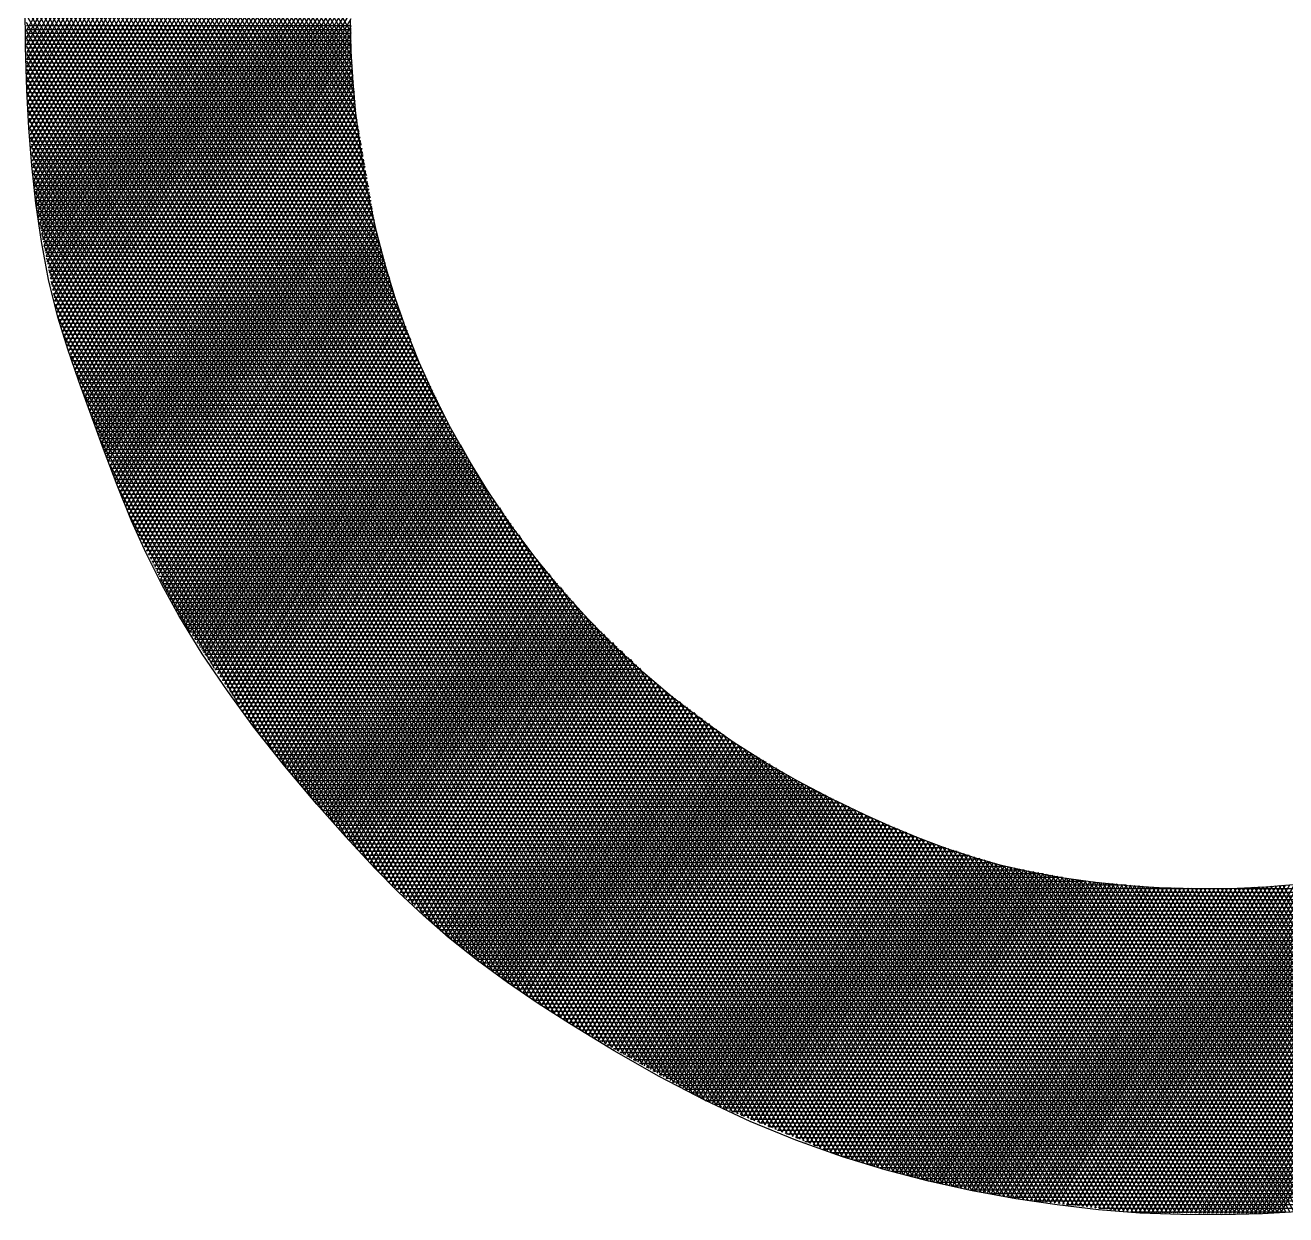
# Model space of a CAD drawing. Header units: millimetres. Extents: x 0 to 841, y 0 to 594.
# Drawn here: x 588.781 to 591.635, y 219.984 to 222.678 of the extents above; entities that cross this region are included whole.
import ezdxf

# ---------------------------------------------------------------- set-up
doc = ezdxf.new("R2010")
doc.units = ezdxf.units.MM
doc.header["$LTSCALE"] = 46.255
doc.layers.get('0').update_dxf_attribs({"linetype": 'CONTINUOUS'})

msp = doc.modelspace()

# ---------------------------------------------------------------- linework, layer by layer
at = {"color": 7, "linetype": 'CONTINUOUS'}
for p, q in [((588.8338, 222.129), (590.6253, 225.232)), ((588.8363, 222.1164), (590.6378, 225.2367)), ((588.8387, 222.1038), (590.6502, 225.2414)), ((588.8412, 222.0912), (590.6621, 225.2452)), ((588.8436, 222.0786), (590.6736, 225.2481)), ((588.8461, 222.066), (590.685, 225.251)), ((588.8485, 222.0533), (590.6964, 225.254)), ((588.8192, 222.2047), (590.5507, 225.2037)), ((588.8216, 222.192), (590.5631, 225.2084)), ((588.8241, 222.1794), (590.5756, 225.2131)), ((588.8265, 222.1668), (590.588, 225.2179)), ((588.8289, 222.1542), (590.6005, 225.2226)), ((588.8314, 222.1416), (590.6129, 225.2273)), ((588.805, 222.2811), (590.476, 225.1755)), ((588.8069, 222.2677), (590.4885, 225.1802)), ((588.8094, 222.2551), (590.5009, 225.1849)), ((588.8118, 222.2425), (590.5134, 225.1896)), ((588.8143, 222.2299), (590.5258, 225.1943)), ((588.8167, 222.2173), (590.5382, 225.199)), ((588.7979, 222.37), (590.4014, 225.1472)), ((588.7991, 222.3552), (590.4138, 225.1519)), ((588.8003, 222.3404), (590.4262, 225.1566)), ((588.8014, 222.3255), (590.4387, 225.1613)), ((588.8026, 222.3107), (590.4511, 225.166)), ((588.8038, 222.2959), (590.4636, 225.1708)), ((588.792, 222.444), (590.3357, 225.1177)), ((588.7932, 222.4292), (590.3492, 225.1243)), ((588.7944, 222.4144), (590.3627, 225.1308)), ((588.7956, 222.3996), (590.3762, 225.1374)), ((588.7967, 222.3848), (590.3889, 225.1425)), ((588.7873, 222.5032), (590.2817, 225.0915)), ((588.7885, 222.4884), (590.2952, 225.0981)), ((588.7897, 222.4736), (590.3087, 225.1046)), ((588.7909, 222.4588), (590.3222, 225.1112)), ((588.7849, 222.5664), (590.2277, 225.0653)), ((588.785, 222.5497), (590.2412, 225.0719)), ((588.7851, 222.533), (590.2547, 225.0784)), ((588.7862, 222.518), (590.2682, 225.085)), ((588.7845, 222.6499), (590.1602, 225.0326)), ((588.7846, 222.6332), (590.1737, 225.0392)), ((588.7847, 222.6165), (590.1872, 225.0457)), ((588.7848, 222.5831), (590.2142, 225.0588)), ((588.7848, 222.5998), (590.2007, 225.0523)), ((588.7844, 222.6666), (590.1461, 225.025)), ((589.5193, 222.661), (588.9636, 223.6635)), ((589.5193, 222.6263), (588.9562, 223.6421)), ((589.5193, 222.6436), (588.9597, 223.6532)), ((589.5234, 222.5669), (588.9458, 223.6088)), ((589.5218, 222.5871), (588.9493, 223.6199)), ((589.5203, 222.6073), (588.9528, 223.631)), ((589.5265, 222.5266), (588.9389, 223.5866)), ((589.5249, 222.5467), (588.9423, 223.5977)), ((588.8509, 222.0407), (589.7351, 223.5722)), ((589.5328, 222.4629), (588.9284, 223.5533)), ((589.5296, 222.4862), (588.9319, 223.5644)), ((589.528, 222.5064), (588.9354, 223.5755)), ((589.5459, 222.3873), (588.918, 223.52)), ((589.5415, 222.4125), (588.9215, 223.5311)), ((589.5372, 222.4377), (588.925, 223.5422)), ((589.5546, 222.3369), (588.9111, 223.4978)), ((589.5502, 222.3621), (588.9145, 223.5089)), ((588.8534, 222.0281), (589.6852, 223.4689)), ((589.5676, 222.2612), (588.9006, 223.4645)), ((589.5633, 222.2864), (588.9041, 223.4756)), ((589.5589, 222.3116), (588.9076, 223.4867)), ((589.5764, 222.2106), (588.8937, 223.4423)), ((589.572, 222.236), (588.8972, 223.4534)), ((589.6065, 222.1043), (588.8833, 223.409)), ((589.5965, 222.1397), (588.8867, 223.4201)), ((589.5864, 222.1752), (588.8902, 223.4312)), ((588.856, 222.0158), (589.6553, 223.4002)), ((589.6342, 222.0195), (588.8763, 223.3868)), ((589.6165, 222.0689), (588.8798, 223.3979)), ((588.8596, 222.0051), (589.6367, 223.3512)), ((589.7362, 221.7833), (588.8659, 223.3535)), ((589.6758, 221.9098), (588.8694, 223.3646)), ((589.6542, 221.966), (588.8729, 223.3757)), ((590.6432, 220.1124), (588.859, 223.3313)), ((590.6546, 220.1092), (588.8624, 223.3424)), ((590.6069, 220.1258), (588.8507, 223.2941)), ((590.6193, 220.1207), (588.8533, 223.3068)), ((590.6318, 220.1157), (588.8558, 223.3195)), ((588.8632, 221.9945), (589.6239, 223.3121)), ((590.5819, 220.1361), (588.8455, 223.2686)), ((590.5944, 220.131), (588.8481, 223.2813)), ((588.8667, 221.9839), (589.611, 223.273)), ((590.557, 220.1463), (588.8404, 223.2431)), ((590.5695, 220.1412), (588.843, 223.2559)), ((590.5321, 220.1565), (588.8352, 223.2177)), ((590.5445, 220.1514), (588.8378, 223.2304)), ((588.8703, 221.9733), (589.5982, 223.2339)), ((590.4947, 220.1718), (588.8275, 223.1795)), ((590.5072, 220.1667), (588.8301, 223.1922)), ((590.5196, 220.1616), (588.8327, 223.205)), ((588.8739, 221.9626), (589.5904, 223.2036)), ((590.4698, 220.1821), (588.8224, 223.1541)), ((590.4822, 220.177), (588.8249, 223.1668)), ((588.8775, 221.952), (589.5845, 223.1765)), ((588.8811, 221.9414), (589.5786, 223.1495)), ((590.4449, 220.1923), (588.8172, 223.1286)), ((590.4573, 220.1872), (588.8198, 223.1413)), ((588.8847, 221.9308), (589.5727, 223.1225)), ((590.4199, 220.2025), (588.8121, 223.1032)), ((590.4324, 220.1974), (588.8146, 223.1159)), ((588.8883, 221.9202), (589.5668, 223.0954)), ((590.3825, 220.2178), (588.8048, 223.0641)), ((590.395, 220.2127), (588.8069, 223.0777)), ((590.4075, 220.2076), (588.8095, 223.0904)), ((588.8919, 221.9095), (589.561, 223.0684)), ((590.3701, 220.2229), (588.8035, 223.0491)), ((588.8955, 221.8989), (589.5551, 223.0414)), ((590.3452, 220.2332), (588.8009, 223.0191)), ((590.3576, 220.2281), (588.8022, 223.0341)), ((588.8991, 221.8883), (589.5492, 223.0144)), ((590.3201, 220.2436), (588.7982, 222.9892)), ((590.3327, 220.2383), (588.7995, 223.0042)), ((588.9027, 221.8777), (589.5445, 222.9893)), ((590.292, 220.2596), (588.7956, 222.9592)), ((590.3061, 220.2516), (588.7969, 222.9742)), ((588.9063, 221.867), (589.5422, 222.9685)), ((590.2639, 220.2755), (588.7929, 222.9293)), ((590.278, 220.2676), (588.7942, 222.9442)), ((588.9098, 221.8564), (589.5399, 222.9477)), ((588.9134, 221.8458), (589.5376, 222.9269)), ((590.2358, 220.2915), (588.7903, 222.8993)), ((590.2499, 220.2835), (588.7916, 222.9143)), ((588.917, 221.8352), (589.5353, 222.9061)), ((590.2077, 220.3074), (588.7876, 222.8693)), ((590.2217, 220.2995), (588.7889, 222.8843)), ((588.9206, 221.8245), (589.5331, 222.8853)), ((588.9242, 221.8139), (589.5308, 222.8645)), ((590.1796, 220.3234), (588.785, 222.8394)), ((590.1936, 220.3154), (588.7863, 222.8544)), ((588.9278, 221.8033), (589.5285, 222.8437)), ((590.1655, 220.3314), (588.7837, 222.8243)), ((590.1515, 220.3394), (588.7838, 222.8068)), ((588.9316, 221.793), (589.5262, 222.8229)), ((590.1374, 220.3473), (588.7839, 222.7893)), ((588.9355, 221.7829), (589.5239, 222.8021)), ((588.9393, 221.7728), (589.5216, 222.7813)), ((590.1234, 220.3553), (588.7839, 222.7717)), ((590.1093, 220.3633), (588.784, 222.7542)), ((588.9432, 221.7626), (589.5194, 222.7606)), ((590.0953, 220.3713), (588.7841, 222.7367)), ((588.9471, 221.7525), (589.5193, 222.7435)), ((588.9509, 221.7423), (589.5193, 222.7267)), ((590.0812, 220.3792), (588.7842, 222.7192)), ((590.0672, 220.3872), (588.7843, 222.7017)), ((588.9548, 221.7322), (589.5193, 222.7099)), ((588.9587, 221.722), (589.5193, 222.6931)), ((590.0531, 220.3952), (588.7844, 222.6841)), ((588.7844, 222.6772), (589.5193, 222.6772)), ((588.7844, 222.6688), (589.5193, 222.6688)), ((590.0391, 220.4032), (588.7844, 222.6666)), ((588.9626, 221.7119), (589.5193, 222.6762)), ((588.7845, 222.6604), (589.5193, 222.6604)), ((588.7845, 222.652), (589.5193, 222.652)), ((590.025, 220.4112), (588.7845, 222.6491)), ((588.7846, 222.6436), (589.5193, 222.6436)), ((588.7846, 222.6351), (589.5193, 222.6351)), ((588.9664, 221.7018), (589.5193, 222.6594)), ((588.9703, 221.6916), (589.5193, 222.6426)), ((590.0108, 220.4195), (588.7846, 222.6316)), ((588.7846, 222.6267), (589.5193, 222.6267)), ((588.7847, 222.6183), (589.5194, 222.6183)), ((589.9956, 220.4296), (588.7847, 222.614)), ((588.7847, 222.6099), (589.5201, 222.6099)), ((588.9742, 221.6815), (589.5193, 222.6258)), ((588.978, 221.6713), (589.52, 222.6101)), ((588.7848, 222.6014), (589.5207, 222.6014)), ((589.9804, 220.4396), (588.7848, 222.5965)), ((588.7848, 222.593), (589.5213, 222.593)), ((588.7848, 222.5846), (589.522, 222.5846)), ((589.9652, 220.4497), (588.7849, 222.579)), ((588.9819, 221.6612), (589.5212, 222.5953)), ((588.9858, 221.6511), (589.5223, 222.5804)), ((588.7849, 222.5762), (589.5226, 222.5762)), ((588.7849, 222.5678), (589.5233, 222.5678)), ((589.95, 220.4597), (588.7849, 222.5615)), ((588.785, 222.5593), (589.5239, 222.5593)), ((588.785, 222.5509), (589.5246, 222.5509)), ((588.9896, 221.6409), (589.5235, 222.5655)), ((588.9935, 221.6308), (589.5246, 222.5507)), ((589.9348, 220.4697), (588.785, 222.544)), ((588.785, 222.5425), (589.5252, 222.5425)), ((588.7851, 222.5341), (589.5259, 222.5341)), ((588.7855, 222.5257), (589.5265, 222.5257)), ((589.9196, 220.4798), (588.7855, 222.5257)), ((588.9974, 221.6206), (589.5257, 222.5358)), ((589.0012, 221.6105), (589.5269, 222.5209)), ((588.7862, 222.5172), (589.5272, 222.5172)), ((588.7869, 222.5088), (589.5278, 222.5088)), ((589.9044, 220.4898), (588.7872, 222.5054)), ((588.7876, 222.5004), (589.5285, 222.5004)), ((589.0051, 221.6004), (589.528, 222.5061)), ((588.7882, 222.492), (589.5291, 222.492)), ((589.8892, 220.4999), (588.7888, 222.4851)), ((588.7889, 222.4835), (589.5298, 222.4835)), ((588.7896, 222.4751), (589.5307, 222.4751)), ((588.7902, 222.4667), (589.5322, 222.4667)), ((589.874, 220.5099), (588.7904, 222.4648)), ((589.009, 221.5902), (589.5292, 222.4912)), ((589.0129, 221.5801), (589.5305, 222.4766)), ((588.7909, 222.4583), (589.5336, 222.4583)), ((588.7916, 222.4499), (589.5351, 222.4499)), ((589.8574, 220.5224), (588.792, 222.4445)), ((588.7922, 222.4414), (589.5365, 222.4414)), ((589.0167, 221.5699), (589.5327, 222.4637)), ((589.0206, 221.5598), (589.535, 222.4507)), ((589.0248, 221.5503), (589.5372, 222.4377)), ((588.7929, 222.433), (589.538, 222.433)), ((588.7936, 222.4246), (589.5395, 222.4246)), ((589.8408, 220.5351), (588.7936, 222.4243)), ((588.7942, 222.4162), (589.5409, 222.4162)), ((588.7949, 222.4078), (589.5424, 222.4078)), ((589.0294, 221.5413), (589.5394, 222.4248)), ((589.0339, 221.5323), (589.5417, 222.4118)), ((589.8241, 220.5478), (588.7952, 222.404)), ((588.7956, 222.3993), (589.5438, 222.3993)), ((588.7963, 222.3909), (589.5453, 222.3909)), ((589.8074, 220.5605), (588.7968, 222.3837)), ((588.7969, 222.3825), (589.5467, 222.3825)), ((589.0384, 221.5232), (589.5439, 222.3988)), ((589.0429, 221.5142), (589.5461, 222.3858)), ((588.7976, 222.3741), (589.5482, 222.3741)), ((588.7983, 222.3656), (589.5496, 222.3656)), ((589.7908, 220.5732), (588.7984, 222.3634)), ((588.7989, 222.3572), (589.5511, 222.3572)), ((589.0474, 221.5052), (589.5484, 222.3729)), ((589.0519, 221.4962), (589.5506, 222.3599)), ((588.7996, 222.3488), (589.5525, 222.3488)), ((589.7741, 220.5859), (588.8, 222.3432)), ((588.8003, 222.3404), (589.554, 222.3404)), ((588.8009, 222.332), (589.5554, 222.332)), ((588.8016, 222.3235), (589.5569, 222.3235)), ((589.7574, 220.5986), (588.8017, 222.3229)), ((589.0564, 221.4871), (589.5528, 222.3469)), ((589.061, 221.4781), (589.5551, 222.334)), ((588.8023, 222.3151), (589.5583, 222.3151)), ((588.8029, 222.3067), (589.5598, 222.3067)), ((589.7408, 220.6113), (588.8033, 222.3026)), ((588.8036, 222.2983), (589.5612, 222.2983)), ((589.0655, 221.4691), (589.5573, 222.321)), ((589.07, 221.4601), (589.5596, 222.308)), ((589.0745, 221.4511), (589.5618, 222.2951)), ((588.8043, 222.2898), (589.5627, 222.2898)), ((589.7209, 220.6298), (588.8049, 222.2823)), ((588.8049, 222.2814), (589.5642, 222.2814)), ((588.8059, 222.273), (589.5656, 222.273)), ((588.8075, 222.2646), (589.5671, 222.2646)), ((589.079, 221.442), (589.564, 222.2821)), ((589.0835, 221.433), (589.5663, 222.2691)), ((589.7007, 220.6488), (588.8089, 222.2578)), ((588.8092, 222.2562), (589.5685, 222.2562)), ((588.8108, 222.2477), (589.57, 222.2477)), ((588.8124, 222.2393), (589.5714, 222.2393)), ((589.0881, 221.424), (589.5685, 222.2562)), ((589.0926, 221.415), (589.5707, 222.2432)), ((589.6806, 220.6678), (588.8141, 222.231)), ((588.8141, 222.2309), (589.5729, 222.2309)), ((588.8157, 222.2225), (589.5743, 222.2225)), ((588.8173, 222.2141), (589.5758, 222.2141)), ((589.0971, 221.4059), (589.573, 222.2302)), ((589.1016, 221.3969), (589.5752, 222.2173)), ((588.819, 222.2056), (589.5778, 222.2056)), ((589.6604, 220.6868), (588.8192, 222.2043)), ((588.8206, 222.1972), (589.5802, 222.1972)), ((588.8222, 222.1888), (589.5826, 222.1888)), ((588.8239, 222.1804), (589.585, 222.1804)), ((589.1061, 221.3879), (589.578, 222.2052)), ((589.1106, 221.3789), (589.5812, 222.1939)), ((589.1151, 221.3699), (589.5844, 222.1826)), ((589.6403, 220.7058), (588.8244, 222.1776)), ((588.8255, 222.1719), (589.5874, 222.1719)), ((588.8271, 222.1635), (589.5897, 222.1635)), ((588.8288, 222.1551), (589.5921, 222.1551)), ((589.6201, 220.7248), (588.8296, 222.1509)), ((589.1197, 221.3608), (589.5876, 222.1712)), ((589.1242, 221.3518), (589.5907, 222.1599)), ((588.8304, 222.1467), (589.5945, 222.1467)), ((588.832, 222.1383), (589.5969, 222.1383)), ((588.8337, 222.1298), (589.5993, 222.1298)), ((589.6, 220.7437), (588.8348, 222.1242)), ((588.8353, 222.1214), (589.6016, 222.1214)), ((589.1287, 221.3428), (589.5939, 222.1486)), ((589.1338, 221.3349), (589.5971, 222.1373)), ((589.1391, 221.3271), (589.6003, 222.126)), ((588.8369, 222.113), (589.604, 222.113)), ((588.8386, 222.1046), (589.6064, 222.1046)), ((589.5798, 220.7627), (588.84, 222.0975)), ((588.8402, 222.0962), (589.6088, 222.0962)), ((589.1443, 221.3193), (589.6035, 222.1147)), ((589.1495, 221.3115), (589.6067, 222.1034)), ((588.8418, 222.0877), (589.6112, 222.0877)), ((588.8435, 222.0793), (589.6135, 222.0793)), ((588.8451, 222.0709), (589.6159, 222.0709)), ((589.5567, 220.7871), (588.8451, 222.0707)), ((589.1548, 221.3037), (589.6099, 222.0921)), ((589.16, 221.2959), (589.6131, 222.0808)), ((589.1652, 221.2881), (589.6163, 222.0695)), ((588.8467, 222.0625), (589.6183, 222.0625)), ((588.8484, 222.054), (589.6213, 222.054)), ((588.85, 222.0456), (589.6244, 222.0456)), ((589.5319, 220.8144), (588.8503, 222.044)), ((588.8516, 222.0372), (589.6276, 222.0372)), ((589.1704, 221.2804), (589.6197, 222.0584)), ((589.1757, 221.2726), (589.6235, 222.0482)), ((589.1809, 221.2648), (589.6273, 222.038)), ((588.8533, 222.0288), (589.6307, 222.0288)), ((588.8549, 222.0204), (589.6339, 222.0204)), ((589.5072, 220.8417), (588.8555, 222.0173)), ((588.8573, 222.0119), (589.6371, 222.0119)), ((589.1861, 221.257), (589.6311, 222.0278)), ((589.1914, 221.2492), (589.635, 222.0175)), ((589.1966, 221.2414), (589.6388, 222.0073)), ((588.8601, 222.0035), (589.6402, 222.0035)), ((588.863, 221.9951), (589.6434, 221.9951)), ((588.8658, 221.9867), (589.6465, 221.9867)), ((589.2018, 221.2336), (589.6426, 221.9971)), ((589.207, 221.2259), (589.6464, 221.9869)), ((588.8687, 221.9783), (589.6497, 221.9783)), ((589.4824, 220.8689), (588.8704, 221.973)), ((588.8715, 221.9698), (589.6528, 221.9698)), ((588.8743, 221.9614), (589.656, 221.9614)), ((588.8772, 221.953), (589.6591, 221.953)), ((589.2123, 221.2181), (589.6502, 221.9767)), ((589.2175, 221.2103), (589.6541, 221.9664)), ((589.2227, 221.2025), (589.6579, 221.9562)), ((588.88, 221.9446), (589.6623, 221.9446)), ((588.8829, 221.9361), (589.6654, 221.9361)), ((589.4577, 220.8962), (588.8855, 221.9285)), ((588.8857, 221.9277), (589.6686, 221.9277)), ((589.228, 221.1947), (589.6617, 221.946)), ((589.2332, 221.1869), (589.6655, 221.9358)), ((589.2384, 221.1791), (589.6694, 221.9256)), ((588.8886, 221.9193), (589.6717, 221.9193)), ((588.8914, 221.9109), (589.6752, 221.9109)), ((588.8943, 221.9025), (589.6793, 221.9025)), ((588.8971, 221.894), (589.6833, 221.894)), ((589.2437, 221.1714), (589.6732, 221.9153)), ((589.2489, 221.1636), (589.6776, 221.9061)), ((589.2541, 221.1558), (589.682, 221.8968)), ((588.9, 221.8856), (589.6873, 221.8856)), ((589.4311, 220.9268), (588.9005, 221.8839)), ((588.9028, 221.8772), (589.6914, 221.8772)), ((588.9057, 221.8688), (589.6954, 221.8688)), ((589.2593, 221.148), (589.6864, 221.8876)), ((589.2646, 221.1402), (589.6908, 221.8784)), ((589.2698, 221.1324), (589.6952, 221.8692)), ((588.9085, 221.8603), (589.6994, 221.8603)), ((588.9114, 221.8519), (589.7034, 221.8519)), ((588.9142, 221.8435), (589.7075, 221.8435)), ((589.401, 220.9638), (588.9156, 221.8394)), ((589.275, 221.1246), (589.6996, 221.86)), ((589.2803, 221.1169), (589.704, 221.8508)), ((589.2855, 221.1091), (589.7084, 221.8416)), ((588.9171, 221.8351), (589.7115, 221.8351)), ((588.9199, 221.8267), (589.7155, 221.8267)), ((588.9227, 221.8182), (589.7195, 221.8182)), ((588.9256, 221.8098), (589.7236, 221.8098)), ((589.2907, 221.1013), (589.7128, 221.8324)), ((589.2959, 221.0935), (589.7172, 221.8231)), ((589.3014, 221.086), (589.7216, 221.8139)), ((588.9284, 221.8014), (589.7276, 221.8014)), ((589.3708, 221.0008), (588.9314, 221.7934)), ((588.9316, 221.793), (589.7316, 221.793)), ((588.9348, 221.7846), (589.7357, 221.7846)), ((589.3071, 221.079), (589.726, 221.8047)), ((589.3127, 221.0721), (589.7304, 221.7955)), ((589.3184, 221.0651), (589.7348, 221.7863)), ((588.938, 221.7761), (589.7397, 221.7761)), ((588.9413, 221.7677), (589.7437, 221.7677)), ((588.9445, 221.7593), (589.7485, 221.7593)), ((588.9477, 221.7509), (589.7535, 221.7509)), ((589.3241, 221.0581), (589.7392, 221.7771)), ((589.3298, 221.0511), (589.7436, 221.7679)), ((589.3355, 221.0441), (589.7485, 221.7594)), ((589.3412, 221.0371), (589.7534, 221.751)), ((588.9509, 221.7424), (589.7584, 221.7424)), ((589.3407, 221.0377), (588.9527, 221.7377)), ((588.9541, 221.734), (589.7634, 221.734)), ((588.9573, 221.7256), (589.7683, 221.7256)), ((589.3469, 221.0301), (589.7583, 221.7427)), ((589.3526, 221.0232), (589.7632, 221.7343)), ((589.3583, 221.0162), (589.7681, 221.726)), ((590.666, 220.106), (589.7667, 221.7283)), ((588.9605, 221.7172), (589.7733, 221.7172)), ((588.9638, 221.7088), (589.7782, 221.7088)), ((588.967, 221.7003), (589.7832, 221.7003)), ((589.364, 221.0092), (589.773, 221.7177)), ((589.3697, 221.0022), (589.7779, 221.7093)), ((589.3753, 220.9952), (589.7828, 221.701)), ((588.9702, 221.6919), (589.7881, 221.6919)), ((588.9734, 221.6835), (589.7931, 221.6835)), ((589.3106, 221.0747), (588.974, 221.682)), ((588.9766, 221.6751), (589.798, 221.6751)), ((588.9798, 221.6667), (589.803, 221.6667)), ((589.381, 220.9882), (589.7877, 221.6926)), ((589.3867, 220.9812), (589.7926, 221.6843)), ((589.3924, 220.9743), (589.7975, 221.6759)), ((589.3981, 220.9673), (589.8024, 221.6676)), ((588.983, 221.6582), (589.808, 221.6582)), ((588.9862, 221.6498), (589.8129, 221.6498)), ((588.9895, 221.6414), (589.8179, 221.6414)), ((589.4038, 220.9603), (589.8073, 221.6593)), ((589.4095, 220.9533), (589.8123, 221.6509)), ((589.4152, 220.9463), (589.8172, 221.6426)), ((588.9927, 221.633), (589.8228, 221.633)), ((589.265, 221.1395), (588.9952, 221.6262)), ((588.9959, 221.6245), (589.8278, 221.6245)), ((588.9991, 221.6161), (589.8338, 221.6161)), ((589.0023, 221.6077), (589.8398, 221.6077)), ((589.4209, 220.9393), (589.8221, 221.6342)), ((589.4266, 220.9323), (589.827, 221.6259)), ((589.4323, 220.9254), (589.8323, 221.6182)), ((589.4379, 220.9184), (589.8376, 221.6107)), ((589.0055, 221.5993), (589.8457, 221.5993)), ((589.0087, 221.5909), (589.8517, 221.5909)), ((589.012, 221.5824), (589.8577, 221.5824)), ((589.4437, 220.9116), (589.843, 221.6031)), ((589.4497, 220.905), (589.8484, 221.5956)), ((589.4556, 220.8985), (589.8537, 221.588)), ((589.4616, 220.8919), (589.8591, 221.5805)), ((590.6774, 220.1028), (589.8555, 221.5855)), ((589.0152, 221.574), (589.8637, 221.574)), ((589.2099, 221.2216), (589.0165, 221.5705)), ((589.0184, 221.5656), (589.8697, 221.5656)), ((589.0216, 221.5572), (589.8756, 221.5572)), ((589.4675, 220.8854), (589.8645, 221.5729)), ((589.4735, 220.8788), (589.8698, 221.5654)), ((589.4794, 220.8723), (589.8752, 221.5578)), ((589.0256, 221.5488), (589.8816, 221.5488)), ((589.0298, 221.5403), (589.8876, 221.5403)), ((589.0341, 221.5319), (589.8936, 221.5319)), ((589.0383, 221.5235), (589.8996, 221.5235)), ((589.4853, 220.8657), (589.8806, 221.5503)), ((589.4913, 220.8592), (589.8859, 221.5427)), ((589.4972, 220.8526), (589.8913, 221.5351)), ((589.5032, 220.8461), (589.8966, 221.5276)), ((590.6888, 220.0996), (589.8994, 221.5237)), ((589.0425, 221.5151), (589.9055, 221.5151)), ((589.0467, 221.5066), (589.9115, 221.5066)), ((589.0509, 221.4982), (589.9175, 221.4982)), ((589.5091, 220.8395), (589.902, 221.52)), ((589.5151, 220.833), (589.9074, 221.5125)), ((589.521, 220.8264), (589.9127, 221.5049)), ((589.5269, 220.8199), (589.9181, 221.4974)), ((589.0551, 221.4898), (589.9235, 221.4898)), ((589.0593, 221.4814), (589.9295, 221.4814)), ((589.0636, 221.473), (589.9356, 221.473)), ((589.5329, 220.8133), (589.9235, 221.4898)), ((589.5388, 220.8068), (589.9288, 221.4823)), ((589.5448, 220.8002), (589.9342, 221.4747)), ((589.5507, 220.7937), (589.94, 221.4679)), ((590.7002, 220.0963), (589.9401, 221.4677)), ((589.0678, 221.4645), (589.9428, 221.4645)), ((589.072, 221.4561), (589.95, 221.4561)), ((589.0762, 221.4477), (589.9573, 221.4477)), ((589.0804, 221.4393), (589.9645, 221.4393)), ((589.5567, 220.7871), (589.9458, 221.4611)), ((589.5626, 220.7806), (589.9516, 221.4543)), ((589.5685, 220.774), (589.9574, 221.4475)), ((589.5746, 220.7677), (589.9632, 221.4408)), ((589.0846, 221.4308), (589.9717, 221.4308)), ((589.1548, 221.3037), (589.0878, 221.4245)), ((589.0888, 221.4224), (589.979, 221.4224)), ((589.0931, 221.414), (589.9862, 221.414)), ((589.5809, 220.7617), (589.969, 221.434)), ((589.5872, 220.7558), (589.9748, 221.4272)), ((589.5935, 220.7498), (589.9807, 221.4204)), ((589.5998, 220.7439), (589.9865, 221.4137)), ((590.7117, 220.0931), (589.9672, 221.4361)), ((589.0973, 221.4056), (589.9934, 221.4056)), ((589.1015, 221.3972), (590.0006, 221.3972)), ((589.1057, 221.3887), (590.0079, 221.3887)), ((589.1099, 221.3803), (590.0151, 221.3803)), ((589.6061, 220.738), (589.9923, 221.4069)), ((589.6124, 220.732), (589.9981, 221.4001)), ((589.6187, 220.7261), (590.0039, 221.3934)), ((589.625, 220.7202), (590.0097, 221.3866)), ((589.6313, 220.7142), (590.0155, 221.3798)), ((590.7231, 220.0899), (589.9944, 221.4044)), ((589.1141, 221.3719), (590.0223, 221.3719)), ((589.1183, 221.3635), (590.0296, 221.3635)), ((589.1226, 221.3551), (590.0368, 221.3551)), ((589.6376, 220.7083), (590.0214, 221.373)), ((589.6439, 220.7024), (590.0272, 221.3663)), ((589.6502, 220.6964), (590.033, 221.3595)), ((589.6565, 220.6905), (590.0388, 221.3527)), ((590.7345, 220.0867), (590.0216, 221.3728)), ((589.1268, 221.3466), (590.044, 221.3466)), ((589.1316, 221.3382), (590.0513, 221.3382)), ((589.1372, 221.3298), (590.0592, 221.3298)), ((589.6628, 220.6846), (590.0446, 221.3459)), ((589.6691, 220.6786), (590.0504, 221.3392)), ((589.6754, 220.6727), (590.0563, 221.3325)), ((589.6817, 220.6668), (590.0626, 221.3265)), ((590.7459, 220.0835), (590.0488, 221.3411)), ((589.1429, 221.3214), (590.068, 221.3214)), ((589.1486, 221.3129), (590.0769, 221.3129)), ((589.1542, 221.3045), (590.0858, 221.3045)), ((589.1599, 221.2961), (590.0946, 221.2961)), ((589.688, 220.6608), (590.0689, 221.3206)), ((589.6943, 220.6549), (590.0751, 221.3146)), ((589.7005, 220.649), (590.0814, 221.3087)), ((589.7068, 220.643), (590.0877, 221.3027)), ((589.7131, 220.6371), (590.094, 221.2967)), ((590.7573, 220.0802), (590.0708, 221.3187)), ((590.7687, 220.077), (590.0911, 221.2995)), ((589.1655, 221.2877), (590.1035, 221.2877)), ((589.1712, 221.2793), (590.1124, 221.2793)), ((589.1768, 221.2708), (590.1213, 221.2708)), ((589.7194, 220.6312), (590.1003, 221.2908)), ((589.7257, 220.6252), (590.1066, 221.2848)), ((589.732, 220.6193), (590.1128, 221.2788)), ((589.7383, 220.6134), (590.1191, 221.2729)), ((589.745, 220.6081), (590.1254, 221.2669)), ((590.7801, 220.0738), (590.1114, 221.2802)), ((589.1825, 221.2624), (590.1301, 221.2624)), ((589.1881, 221.254), (590.139, 221.254)), ((589.1938, 221.2456), (590.1479, 221.2456)), ((589.1995, 221.2372), (590.1567, 221.2372)), ((589.7518, 220.6029), (590.1317, 221.261)), ((589.7585, 220.5978), (590.138, 221.255)), ((589.7653, 220.5926), (590.1442, 221.249)), ((589.772, 220.5875), (590.1505, 221.2431)), ((589.7788, 220.5824), (590.1568, 221.2371)), ((590.7916, 220.0706), (590.1318, 221.2609)), ((590.803, 220.0674), (590.1521, 221.2416)), ((589.2051, 221.2287), (590.1656, 221.2287)), ((589.2108, 221.2203), (590.1745, 221.2203)), ((589.2164, 221.2119), (590.1834, 221.2119)), ((589.7855, 220.5772), (590.1631, 221.2311)), ((589.7923, 220.5721), (590.1694, 221.2252)), ((589.799, 220.5669), (590.1757, 221.2192)), ((589.8058, 220.5618), (590.1819, 221.2133)), ((590.8144, 220.0641), (590.1724, 221.2223)), ((589.2221, 221.2035), (590.1922, 221.2035)), ((589.2277, 221.195), (590.2011, 221.195)), ((589.2334, 221.1866), (590.21, 221.1866)), ((589.8126, 220.5566), (590.1882, 221.2073)), ((589.8193, 220.5515), (590.1945, 221.2013)), ((589.8261, 220.5463), (590.2008, 221.1954)), ((589.8328, 220.5412), (590.2071, 221.1894)), ((589.8396, 220.536), (590.2134, 221.1836)), ((590.8258, 220.0609), (590.1927, 221.203)), ((590.8366, 220.0587), (590.2129, 221.184)), ((589.2391, 221.1782), (590.2206, 221.1782)), ((589.2447, 221.1698), (590.2318, 221.1698)), ((589.2504, 221.1614), (590.2429, 221.1614)), ((589.256, 221.1529), (590.2541, 221.1529)), ((589.8463, 220.5309), (590.2202, 221.1785)), ((589.8531, 220.5258), (590.227, 221.1734)), ((589.8598, 220.5206), (590.2338, 221.1683)), ((589.8666, 220.5155), (590.2405, 221.1632)), ((589.8734, 220.5103), (590.2473, 221.1581)), ((589.8804, 220.5057), (590.2541, 221.1529)), ((590.8475, 220.0565), (590.2294, 221.1716)), ((590.8583, 220.0543), (590.246, 221.1591)), ((589.2617, 221.1445), (590.2653, 221.1445)), ((589.2673, 221.1361), (590.2764, 221.1361)), ((589.273, 221.1277), (590.2876, 221.1277)), ((589.8874, 220.501), (590.2609, 221.1478)), ((589.8945, 220.4964), (590.2676, 221.1427)), ((589.9015, 220.4917), (590.2744, 221.1376)), ((589.9085, 220.4871), (590.2812, 221.1325)), ((589.9156, 220.4824), (590.288, 221.1274)), ((590.8692, 220.0521), (590.2625, 221.1466)), ((590.88, 220.05), (590.2791, 221.1341)), ((589.2786, 221.1193), (590.2987, 221.1193)), ((589.2843, 221.1108), (590.3099, 221.1108)), ((589.29, 221.1024), (590.3211, 221.1024)), ((589.9226, 220.4778), (590.2947, 221.1223)), ((589.9297, 220.4731), (590.3015, 221.1172)), ((589.9367, 220.4685), (590.3083, 221.1121)), ((589.9437, 220.4638), (590.315, 221.107)), ((589.9508, 220.4592), (590.3218, 221.1018)), ((589.9578, 220.4545), (590.3286, 221.0967)), ((590.8908, 220.0478), (590.2956, 221.1216)), ((590.9017, 220.0456), (590.3122, 221.1091)), ((590.9125, 220.0434), (590.3287, 221.0966)), ((589.2956, 221.094), (590.3322, 221.094)), ((589.3017, 221.0856), (590.3434, 221.0856)), ((589.3086, 221.0771), (590.3546, 221.0771)), ((589.3155, 221.0687), (590.3657, 221.0687)), ((589.9649, 220.4499), (590.3354, 221.0916)), ((589.9719, 220.4452), (590.3421, 221.0865)), ((589.9789, 220.4406), (590.3489, 221.0814)), ((589.986, 220.4359), (590.3557, 221.0763)), ((589.993, 220.4313), (590.3625, 221.0712)), ((590, 220.4266), (590.3692, 221.0661)), ((590.9234, 220.0412), (590.3453, 221.0842)), ((590.9342, 220.039), (590.3618, 221.0717)), ((589.3223, 221.0603), (590.3769, 221.0603)), ((589.3292, 221.0519), (590.389, 221.0519)), ((589.336, 221.0435), (590.4029, 221.0435)), ((590.0071, 220.422), (590.376, 221.061)), ((590.0141, 220.4173), (590.3828, 221.0558)), ((590.0215, 220.4132), (590.3899, 221.0513)), ((590.0288, 220.409), (590.3971, 221.047)), ((590.0361, 220.4049), (590.4043, 221.0426)), ((590.0434, 220.4007), (590.4115, 221.0382)), ((590.9451, 220.0368), (590.3784, 221.0592)), ((590.9559, 220.0347), (590.3936, 221.0491)), ((590.9667, 220.0325), (590.4081, 221.0403)), ((589.3429, 221.035), (590.4168, 221.035)), ((589.3498, 221.0266), (590.4307, 221.0266)), ((589.3566, 221.0182), (590.4447, 221.0182)), ((589.3635, 221.0098), (590.4586, 221.0098)), ((590.0508, 220.3965), (590.4187, 221.0339)), ((590.0581, 220.3924), (590.4259, 221.0295)), ((590.0654, 220.3882), (590.4331, 221.0252)), ((590.0727, 220.3841), (590.4404, 221.0208)), ((590.0801, 220.3799), (590.4476, 221.0164)), ((590.0874, 220.3758), (590.4548, 221.0121)), ((590.9776, 220.0303), (590.4226, 221.0316)), ((590.9884, 220.0281), (590.437, 221.0228)), ((590.9993, 220.0259), (590.4515, 221.014)), ((589.3703, 221.0013), (590.4725, 221.0013)), ((589.3772, 220.9929), (590.4864, 220.9929)), ((589.3841, 220.9845), (590.5004, 220.9845)), ((590.0947, 220.3716), (590.462, 221.0077)), ((590.102, 220.3674), (590.4692, 221.0034)), ((590.1094, 220.3633), (590.4764, 220.999)), ((590.1167, 220.3591), (590.4836, 220.9946)), ((590.124, 220.355), (590.4908, 220.9903)), ((590.1313, 220.3508), (590.498, 220.9859)), ((590.1386, 220.3467), (590.5052, 220.9816)), ((591.0101, 220.0237), (590.466, 221.0053)), ((591.0209, 220.0215), (590.4805, 220.9965)), ((591.0314, 220.02), (590.495, 220.9878)), ((589.3909, 220.9761), (590.5143, 220.9761)), ((589.3978, 220.9677), (590.5282, 220.9677)), ((589.4047, 220.9592), (590.5444, 220.9592)), ((590.146, 220.3425), (590.5124, 220.9772)), ((590.1533, 220.3383), (590.5196, 220.9728)), ((590.1606, 220.3342), (590.5268, 220.9685)), ((590.1679, 220.33), (590.5342, 220.9644)), ((590.1753, 220.3259), (590.5417, 220.9606)), ((590.1826, 220.3217), (590.5493, 220.9568)), ((590.1899, 220.3175), (590.5568, 220.953)), ((591.0417, 220.0189), (590.5095, 220.979)), ((591.052, 220.0177), (590.524, 220.9702)), ((591.0623, 220.0165), (590.5378, 220.9626)), ((591.0726, 220.0153), (590.5512, 220.9558)), ((589.4115, 220.9508), (590.5612, 220.9508)), ((589.4184, 220.9424), (590.5779, 220.9424)), ((589.4252, 220.934), (590.5946, 220.934)), ((589.4321, 220.9256), (590.6113, 220.9256)), ((590.1972, 220.3134), (590.5643, 220.9492)), ((590.2046, 220.3092), (590.5719, 220.9454)), ((590.2119, 220.3051), (590.5794, 220.9416)), ((590.2192, 220.3009), (590.5869, 220.9378)), ((590.2265, 220.2968), (590.5945, 220.934)), ((590.2339, 220.2926), (590.602, 220.9303)), ((590.2412, 220.2884), (590.6095, 220.9265)), ((591.0828, 220.0141), (590.5645, 220.9491)), ((591.0931, 220.0129), (590.5779, 220.9424)), ((591.1034, 220.0117), (590.5913, 220.9357)), ((591.1137, 220.0105), (590.6046, 220.9289)), ((589.439, 220.9171), (590.6281, 220.9171)), ((589.4463, 220.9087), (590.6448, 220.9087)), ((589.454, 220.9003), (590.6615, 220.9003)), ((590.2485, 220.2843), (590.6171, 220.9227)), ((590.2558, 220.2801), (590.6246, 220.9189)), ((590.2631, 220.276), (590.6321, 220.9151)), ((590.2705, 220.2718), (590.6397, 220.9113)), ((590.2778, 220.2676), (590.6472, 220.9075)), ((590.2851, 220.2635), (590.6547, 220.9037)), ((590.2924, 220.2593), (590.6623, 220.8999)), ((590.2998, 220.2552), (590.6698, 220.8961)), ((591.124, 220.0093), (590.618, 220.9222)), ((591.1343, 220.0081), (590.6313, 220.9155)), ((591.1446, 220.0069), (590.6447, 220.9088)), ((591.1549, 220.0057), (590.658, 220.902)), ((591.1652, 220.0046), (590.6714, 220.8953)), ((589.4616, 220.8919), (590.6782, 220.8919)), ((589.4693, 220.8834), (590.6972, 220.8834)), ((589.4769, 220.875), (590.7172, 220.875)), ((589.4845, 220.8666), (590.7372, 220.8666)), ((590.3071, 220.251), (590.6774, 220.8923)), ((590.3144, 220.2469), (590.6849, 220.8886)), ((590.3218, 220.2428), (590.6928, 220.8853)), ((590.3296, 220.2395), (590.7006, 220.882)), ((590.3375, 220.2363), (590.7084, 220.8787)), ((590.3454, 220.2331), (590.7162, 220.8754)), ((590.3532, 220.2299), (590.724, 220.8721)), ((590.3611, 220.2266), (590.7319, 220.8688)), ((591.1754, 220.0034), (590.6847, 220.8887)), ((591.1857, 220.0022), (590.6972, 220.8834)), ((591.196, 220.001), (590.7098, 220.8781)), ((591.2063, 219.9998), (590.7224, 220.8728)), ((591.2166, 219.9986), (590.7349, 220.8676)), ((589.4922, 220.8582), (590.7572, 220.8582)), ((589.4998, 220.8498), (590.7772, 220.8498)), ((589.5075, 220.8413), (590.7972, 220.8413)), ((590.369, 220.2234), (590.7397, 220.8656)), ((590.3768, 220.2202), (590.7475, 220.8623)), ((590.3847, 220.217), (590.7553, 220.859)), ((590.3925, 220.2137), (590.7632, 220.8557)), ((590.4004, 220.2105), (590.771, 220.8524)), ((590.4083, 220.2073), (590.7788, 220.8491)), ((590.4161, 220.2041), (590.7866, 220.8458)), ((590.424, 220.2008), (590.7945, 220.8425)), ((590.4319, 220.1976), (590.8023, 220.8392)), ((591.2269, 219.9974), (590.7475, 220.8623)), ((591.2372, 219.9962), (590.7601, 220.857)), ((591.2475, 219.995), (590.7726, 220.8517)), ((591.2578, 219.9938), (590.7852, 220.8464)), ((591.2681, 219.9926), (590.7977, 220.8411)), ((591.6147, 219.9894), (592.1051, 220.8388)), ((591.6248, 219.9901), (592.1172, 220.843)), ((589.5151, 220.8329), (590.8172, 220.8329)), ((589.5227, 220.8245), (590.8379, 220.8245)), ((589.5304, 220.8161), (590.8643, 220.8161)), ((590.4397, 220.1944), (590.8101, 220.8359)), ((590.4476, 220.1912), (590.8179, 220.8326)), ((590.4554, 220.1879), (590.8257, 220.8293)), ((590.4633, 220.1847), (590.8336, 220.826)), ((590.4712, 220.1815), (590.8417, 220.8233)), ((590.479, 220.1783), (590.8499, 220.8207)), ((590.4869, 220.175), (590.8581, 220.818)), ((590.4948, 220.1718), (590.8663, 220.8154)), ((590.5026, 220.1686), (590.8745, 220.8128)), ((590.5105, 220.1654), (590.8828, 220.8102)), ((591.2783, 219.9914), (590.8103, 220.8358)), ((591.2886, 219.9902), (590.8229, 220.8305)), ((591.2989, 219.9891), (590.8354, 220.8253)), ((591.3089, 219.9884), (590.8471, 220.8216)), ((591.3186, 219.9883), (590.8588, 220.8178)), ((591.3282, 219.9883), (590.8705, 220.8141)), ((591.3379, 219.9882), (590.8822, 220.8104)), ((591.5454, 219.9872), (592.02, 220.8094)), ((591.5551, 219.9872), (592.0322, 220.8136)), ((591.5648, 219.9871), (592.0443, 220.8178)), ((591.5745, 219.9871), (592.0565, 220.822)), ((591.5842, 219.9872), (592.0686, 220.8262)), ((591.5944, 219.9879), (592.0808, 220.8304)), ((591.6045, 219.9886), (592.0929, 220.8346)), ((589.538, 220.8077), (590.8907, 220.8077)), ((589.5457, 220.7992), (590.9171, 220.7992)), ((589.5533, 220.7908), (590.9435, 220.7908)), ((589.5609, 220.7824), (590.9699, 220.7824)), ((590.5183, 220.1621), (590.891, 220.8076)), ((590.5262, 220.1589), (590.8992, 220.8049)), ((590.5341, 220.1557), (590.9074, 220.8023)), ((590.5419, 220.1525), (590.9156, 220.7997)), ((590.5498, 220.1492), (590.9238, 220.7971)), ((590.5577, 220.146), (590.932, 220.7945)), ((590.5655, 220.1428), (590.9402, 220.7918)), ((590.5734, 220.1396), (590.9485, 220.7892)), ((590.5812, 220.1363), (590.9567, 220.7866)), ((590.5891, 220.1331), (590.9649, 220.784)), ((590.597, 220.1299), (590.9731, 220.7814)), ((591.3476, 219.9882), (590.8939, 220.8066)), ((591.3572, 219.9881), (590.9056, 220.8029)), ((591.3669, 219.9881), (590.9173, 220.7992)), ((591.3765, 219.988), (590.929, 220.7954)), ((591.3862, 219.988), (590.9407, 220.7917)), ((591.3958, 219.9879), (590.9524, 220.788)), ((591.4055, 219.9879), (590.9641, 220.7842)), ((591.4151, 219.9878), (590.9758, 220.7805)), ((591.4678, 219.9876), (591.9262, 220.7815)), ((591.4775, 219.9875), (591.9374, 220.7842)), ((591.4872, 219.9875), (591.9487, 220.7869)), ((591.4969, 219.9874), (591.96, 220.7896)), ((591.5066, 219.9874), (591.9715, 220.7926)), ((591.5163, 219.9874), (591.9836, 220.7968)), ((591.526, 219.9873), (591.9958, 220.801)), ((591.5357, 219.9873), (592.0079, 220.8052)), ((589.5686, 220.774), (590.9996, 220.774)), ((589.5768, 220.7655), (591.0429, 220.7655)), ((589.5858, 220.7571), (591.0863, 220.7571)), ((590.6048, 220.1267), (590.9813, 220.7787)), ((590.6127, 220.1234), (590.9895, 220.7761)), ((590.6206, 220.1202), (590.9982, 220.7742)), ((590.6284, 220.117), (591.0069, 220.7725)), ((590.6366, 220.1143), (591.0156, 220.7708)), ((590.6449, 220.1119), (591.0244, 220.7691)), ((590.6533, 220.1096), (591.0331, 220.7674)), ((590.6617, 220.1072), (591.0419, 220.7658)), ((590.67, 220.1049), (591.0506, 220.7641)), ((590.6784, 220.1025), (591.0594, 220.7624)), ((590.6868, 220.1001), (591.0681, 220.7607)), ((590.6951, 220.0978), (591.0768, 220.759)), ((590.7035, 220.0954), (591.0856, 220.7573)), ((590.7118, 220.0931), (591.0943, 220.7556)), ((590.7202, 220.0907), (591.1031, 220.7539)), ((590.7286, 220.0883), (591.1118, 220.7522)), ((591.4248, 219.9878), (590.9875, 220.7768)), ((591.4344, 219.9878), (590.9985, 220.7742)), ((591.4441, 219.9877), (591.0093, 220.7721)), ((591.4538, 219.9877), (591.0201, 220.77)), ((591.4634, 219.9876), (591.0309, 220.7679)), ((591.4731, 219.9876), (591.0417, 220.7658)), ((591.4827, 219.9875), (591.0525, 220.7637)), ((591.4924, 219.9875), (591.0633, 220.7616)), ((591.502, 219.9874), (591.0741, 220.7595)), ((591.5117, 219.9874), (591.0849, 220.7574)), ((591.5213, 219.9873), (591.0956, 220.7553)), ((591.531, 219.9873), (591.1064, 220.7532)), ((591.3514, 219.9882), (591.7924, 220.752)), ((591.3611, 219.9881), (591.8031, 220.7536)), ((591.3708, 219.9881), (591.8138, 220.7553)), ((591.3805, 219.988), (591.8247, 220.7573)), ((591.3902, 219.988), (591.8359, 220.76)), ((591.3999, 219.9879), (591.8472, 220.7627)), ((591.4096, 219.9879), (591.8585, 220.7654)), ((591.4193, 219.9878), (591.8698, 220.7681)), ((591.429, 219.9878), (591.8811, 220.7708)), ((591.4387, 219.9877), (591.8923, 220.7734)), ((591.4484, 219.9877), (591.9036, 220.7761)), ((591.4581, 219.9876), (591.9149, 220.7788)), ((589.5947, 220.7487), (591.1297, 220.7487)), ((589.6036, 220.7403), (591.1784, 220.7403)), ((589.6126, 220.7319), (591.2719, 220.7319)), ((589.6215, 220.7234), (591.4516, 220.7234)), ((590.7369, 220.086), (591.1206, 220.7505)), ((590.7453, 220.0836), (591.1293, 220.7488)), ((590.7537, 220.0813), (591.1381, 220.7471)), ((590.762, 220.0789), (591.1468, 220.7454)), ((590.7704, 220.0765), (591.1555, 220.7437)), ((590.7787, 220.0742), (591.1643, 220.742)), ((590.7871, 220.0718), (591.1733, 220.7407)), ((590.7955, 220.0695), (591.1825, 220.7399)), ((590.8038, 220.0671), (591.1918, 220.7391)), ((590.8122, 220.0648), (591.201, 220.7382)), ((590.8206, 220.0624), (591.2103, 220.7374)), ((590.829, 220.0602), (591.2195, 220.7366)), ((590.8377, 220.0585), (591.2288, 220.7357)), ((590.8465, 220.0567), (591.238, 220.7349)), ((590.8552, 220.055), (591.2472, 220.7341)), ((590.8639, 220.0532), (591.2565, 220.7333)), ((590.8726, 220.0515), (591.2657, 220.7324)), ((590.8813, 220.0497), (591.275, 220.7316)), ((590.89, 220.0479), (591.2842, 220.7308)), ((590.8987, 220.0462), (591.2935, 220.7299)), ((590.9074, 220.0444), (591.3027, 220.7291)), ((590.9161, 220.0427), (591.312, 220.7283)), ((590.9248, 220.0409), (591.3212, 220.7274)), ((590.9336, 220.0392), (591.3304, 220.7266)), ((590.9423, 220.0374), (591.3397, 220.7258)), ((590.951, 220.0356), (591.3489, 220.7249)), ((590.9597, 220.0339), (591.3586, 220.7248)), ((590.9684, 220.0321), (591.3682, 220.7247)), ((590.9771, 220.0304), (591.3779, 220.7245)), ((590.9858, 220.0286), (591.3875, 220.7244)), ((590.9945, 220.0269), (591.3972, 220.7242)), ((591.0032, 220.0251), (591.4068, 220.7241)), ((591.0119, 220.0234), (591.4164, 220.724)), ((591.0207, 220.0216), (591.4261, 220.7238)), ((591.0296, 220.0203), (591.4357, 220.7237)), ((591.0387, 220.0192), (591.4454, 220.7235)), ((591.0478, 220.0181), (591.455, 220.7234)), ((591.057, 220.0171), (591.4647, 220.7232)), ((591.0661, 220.016), (591.4743, 220.7231)), ((591.1116, 220.0108), (591.5231, 220.7235)), ((591.5407, 219.9872), (591.1172, 220.7511)), ((591.1208, 220.0097), (591.5332, 220.7241)), ((591.5503, 219.9872), (591.128, 220.749)), ((591.1299, 220.0086), (591.5433, 220.7248)), ((591.56, 219.9871), (591.1388, 220.7469)), ((591.139, 220.0076), (591.5534, 220.7254)), ((591.1481, 220.0065), (591.5635, 220.7261)), ((591.5696, 219.9871), (591.1496, 220.7448)), ((591.1572, 220.0055), (591.5736, 220.7268)), ((591.5793, 219.987), (591.1604, 220.7427)), ((591.1663, 220.0044), (591.5837, 220.7274)), ((591.5887, 219.9875), (591.171, 220.741)), ((591.1754, 220.0034), (591.5938, 220.7281)), ((591.5979, 219.9881), (591.1811, 220.74)), ((591.1846, 220.0023), (591.604, 220.7287)), ((591.6072, 219.9888), (591.1913, 220.7391)), ((591.1937, 220.0012), (591.6141, 220.7294)), ((591.6164, 219.9895), (591.2014, 220.7382)), ((591.2028, 220.0002), (591.6242, 220.73)), ((591.6257, 219.9902), (591.2115, 220.7373)), ((591.2119, 219.9991), (591.6343, 220.7307)), ((591.221, 219.9981), (591.6444, 220.7313)), ((591.635, 219.9908), (591.2217, 220.7364)), ((591.2301, 219.997), (591.6545, 220.732)), ((591.6442, 219.9915), (591.2318, 220.7355)), ((591.2392, 219.996), (591.6646, 220.7326)), ((591.6535, 219.9922), (591.2419, 220.7346)), ((591.2484, 219.9949), (591.675, 220.7338)), ((591.6627, 219.9928), (591.2521, 220.7336)), ((591.2575, 219.9939), (591.6856, 220.7355)), ((591.672, 219.9935), (591.2622, 220.7327)), ((591.2666, 219.9928), (591.6963, 220.7371)), ((591.6812, 219.9942), (591.2724, 220.7318)), ((591.2757, 219.9917), (591.707, 220.7388)), ((591.6905, 219.9948), (591.2825, 220.7309)), ((591.2848, 219.9907), (591.7177, 220.7404)), ((591.6998, 219.9955), (591.2926, 220.73)), ((591.2939, 219.9896), (591.7283, 220.7421)), ((591.709, 219.9962), (591.3028, 220.7291)), ((591.3031, 219.9886), (591.739, 220.7437)), ((591.3126, 219.9883), (591.7497, 220.7454)), ((591.7183, 219.9968), (591.3129, 220.7282)), ((591.3223, 219.9883), (591.7604, 220.747)), ((591.7275, 219.9975), (591.323, 220.7273)), ((591.332, 219.9883), (591.7711, 220.7487)), ((591.7368, 219.9982), (591.3332, 220.7263)), ((591.3417, 219.9882), (591.7817, 220.7503)), ((591.746, 219.9989), (591.3433, 220.7254)), ((591.7553, 219.9995), (591.3532, 220.7249)), ((591.7646, 220.0002), (591.3629, 220.7247)), ((591.7738, 220.0009), (591.3726, 220.7246)), ((591.7831, 220.0015), (591.3824, 220.7245)), ((591.7922, 220.0024), (591.3921, 220.7243)), ((591.8011, 220.0037), (591.4018, 220.7242)), ((591.8101, 220.0049), (591.4115, 220.724)), ((591.819, 220.0062), (591.4212, 220.7239)), ((591.828, 220.0074), (591.4309, 220.7237)), ((591.8369, 220.0087), (591.4406, 220.7236)), ((591.8458, 220.0099), (591.4503, 220.7235)), ((591.8548, 220.0112), (591.46, 220.7233)), ((591.8637, 220.0124), (591.4697, 220.7232)), ((591.9084, 220.0187), (591.5179, 220.7231)), ((591.5225, 220.7234), (593.3268, 220.7234)), ((591.9173, 220.0199), (591.5272, 220.7237)), ((591.9263, 220.0211), (591.5365, 220.7243)), ((591.9352, 220.0224), (591.5458, 220.7249)), ((591.9441, 220.0236), (591.5551, 220.7255)), ((591.9531, 220.0249), (591.5644, 220.7261)), ((591.962, 220.0261), (591.5737, 220.7268)), ((591.971, 220.0274), (591.583, 220.7274)), ((591.9796, 220.0292), (591.5922, 220.728)), ((591.9881, 220.0311), (591.6015, 220.7286)), ((591.9967, 220.0331), (591.6108, 220.7292)), ((592.0052, 220.035), (591.6201, 220.7298)), ((592.0138, 220.0369), (591.6294, 220.7304)), ((589.6304, 220.715), (593.3177, 220.715)), ((589.6394, 220.7066), (593.3087, 220.7066)), ((589.6483, 220.6982), (593.2996, 220.6982)), ((591.0752, 220.015), (591.4839, 220.723)), ((591.0843, 220.0139), (591.4936, 220.7228)), ((591.0934, 220.0129), (591.5032, 220.7227)), ((591.1025, 220.0118), (591.513, 220.7228)), ((591.8726, 220.0137), (591.4794, 220.723)), ((591.8816, 220.0149), (591.4891, 220.7229)), ((591.8905, 220.0162), (591.4988, 220.7227)), ((591.8995, 220.0174), (591.5086, 220.7226)), ((589.6573, 220.6898), (593.2905, 220.6898)), ((589.6662, 220.6813), (593.2815, 220.6813)), ((589.6751, 220.6729), (593.2724, 220.6729)), ((589.6841, 220.6645), (593.2633, 220.6645)), ((589.693, 220.6561), (593.2543, 220.6561)), ((589.7019, 220.6476), (593.2452, 220.6476)), ((589.7109, 220.6392), (593.2361, 220.6392)), ((589.7198, 220.6308), (593.2271, 220.6308)), ((589.7288, 220.6224), (593.218, 220.6224)), ((589.7377, 220.614), (593.2074, 220.614)), ((589.7483, 220.6055), (593.1963, 220.6055)), ((589.7594, 220.5971), (593.1852, 220.5971)), ((589.7705, 220.5887), (593.1741, 220.5887)), ((589.7815, 220.5803), (593.163, 220.5803)), ((589.7926, 220.5718), (593.1519, 220.5718)), ((589.8036, 220.5634), (593.1408, 220.5634)), ((589.8147, 220.555), (593.1297, 220.555)), ((589.8257, 220.5466), (593.1185, 220.5466)), ((589.8368, 220.5382), (593.1074, 220.5382)), ((589.8479, 220.5297), (593.0963, 220.5297)), ((589.8589, 220.5213), (593.0852, 220.5213)), ((589.87, 220.5129), (593.0741, 220.5129)), ((589.8822, 220.5045), (593.063, 220.5045)), ((589.895, 220.4961), (593.0519, 220.4961)), ((589.9077, 220.4876), (593.0408, 220.4876)), ((589.9205, 220.4792), (593.0297, 220.4792)), ((589.9332, 220.4708), (593.0186, 220.4708)), ((589.9459, 220.4624), (593.0075, 220.4624)), ((589.9587, 220.4539), (592.9964, 220.4539)), ((589.9714, 220.4455), (592.9853, 220.4455)), ((589.9842, 220.4371), (592.9742, 220.4371)), ((589.9969, 220.4287), (592.9631, 220.4287)), ((590.0097, 220.4203), (592.952, 220.4203)), ((590.0238, 220.4118), (592.9369, 220.4118)), ((590.0387, 220.4034), (592.9217, 220.4034)), ((590.0535, 220.395), (592.9065, 220.395)), ((590.0683, 220.3866), (592.8914, 220.3866)), ((590.0832, 220.3782), (592.8762, 220.3782)), ((590.098, 220.3697), (592.861, 220.3697)), ((590.1128, 220.3613), (592.8458, 220.3613)), ((590.1277, 220.3529), (592.8306, 220.3529)), ((590.1425, 220.3445), (592.8154, 220.3445)), ((590.1573, 220.336), (592.8002, 220.336)), ((590.1722, 220.3276), (592.785, 220.3276)), ((590.187, 220.3192), (592.7699, 220.3192)), ((590.2018, 220.3108), (592.7547, 220.3108)), ((590.2167, 220.3024), (592.7395, 220.3024)), ((590.2315, 220.2939), (592.7243, 220.2939)), ((590.2463, 220.2855), (592.7091, 220.2855)), ((590.2612, 220.2771), (592.6939, 220.2771)), ((590.276, 220.2687), (592.6781, 220.2687)), ((590.2908, 220.2603), (592.658, 220.2603)), ((590.3056, 220.2518), (592.6378, 220.2518)), ((590.3205, 220.2434), (592.6177, 220.2434)), ((590.3407, 220.235), (592.5975, 220.235)), ((590.3613, 220.2266), (592.5774, 220.2266)), ((590.3818, 220.2181), (592.5573, 220.2181)), ((590.4023, 220.2097), (592.5371, 220.2097)), ((590.4229, 220.2013), (592.517, 220.2013)), ((590.4434, 220.1929), (592.4968, 220.1929)), ((590.4639, 220.1845), (592.4767, 220.1845)), ((590.4845, 220.176), (592.4565, 220.176)), ((590.505, 220.1676), (592.4364, 220.1676)), ((590.5255, 220.1592), (592.4162, 220.1592)), ((590.5461, 220.1508), (592.3961, 220.1508)), ((590.5666, 220.1423), (592.3741, 220.1423)), ((590.5871, 220.1339), (592.349, 220.1339)), ((590.6077, 220.1255), (592.3238, 220.1255)), ((590.6282, 220.1171), (592.2987, 220.1171)), ((590.6566, 220.1087), (592.2736, 220.1087)), ((590.6864, 220.1002), (592.2484, 220.1002)), ((590.7162, 220.0918), (592.2233, 220.0918)), ((590.7461, 220.0834), (592.1981, 220.0834)), ((590.7759, 220.075), (592.173, 220.075)), ((590.8058, 220.0666), (592.1454, 220.0666)), ((590.8395, 220.0581), (592.108, 220.0581)), ((590.8812, 220.0497), (592.0706, 220.0497)), ((590.923, 220.0413), (592.0332, 220.0413)), ((590.9648, 220.0329), (591.9958, 220.0329)), ((591.0065, 220.0244), (591.9499, 220.0244)), ((591.0661, 220.016), (591.8896, 220.016)), ((591.1388, 220.0076), (591.8292, 220.0076)), ((591.2115, 219.9992), (591.7506, 219.9992)), ((591.2842, 219.9908), (591.6341, 219.9908))]:
    msp.add_line(p, q, dxfattribs=at)
for points in [[(588.9586, 221.7184), (588.9027, 221.8723), (588.8778, 221.9443), (588.8555, 222.017), (588.8344, 222.1022), (588.818, 222.1886), (588.8054, 222.2756), (588.7963, 222.3607), (588.7896, 222.446), (588.7851, 222.5315), (588.782, 222.6293), (588.7814, 222.7272)], [(591.6695, 220.733), (591.5896, 220.726), (591.5094, 220.7226), (591.4291, 220.7223), (591.3487, 220.7249), (591.2764, 220.7296), (591.2043, 220.7367), (591.1326, 220.7465), (591.0615, 220.7593), (590.9912, 220.7756), (590.9282, 220.7935), (590.8659, 220.8141), (590.8044, 220.8372), (590.7437, 220.8623), (590.6837, 220.8891), (590.6064, 220.9264), (590.5306, 220.9662), (590.4565, 221.0089), (590.3842, 221.0548), (590.3136, 221.1043), (590.2453, 221.1571), (590.1795, 221.2129), (590.1161, 221.2717), (590.0555, 221.3332), (589.9935, 221.4021), (589.9349, 221.4738), (589.8795, 221.5481), (589.8276, 221.6248), (589.7845, 221.6947), (589.7443, 221.7664), (589.7073, 221.8397), (589.6735, 221.9146), (589.6446, 221.9871), (589.6187, 222.0609), (589.596, 222.1356), (589.5763, 222.2112), (589.5571, 222.2996), (589.5418, 222.3888), (589.5301, 222.4786), (589.5236, 222.5487), (589.5194, 222.619), (589.5178, 222.6893)], [(591.6856, 219.9929), (591.5825, 219.987), (591.4899, 219.9845), (591.3973, 219.9848), (591.3047, 219.9884), (591.2109, 219.9958), (591.1174, 220.0068), (591.0242, 220.0209), (590.9248, 220.0391), (590.826, 220.0608), (590.7282, 220.0863), (590.6315, 220.1157), (590.5261, 220.1532), (590.4226, 220.1958), (590.3212, 220.243), (590.2167, 220.2975), (590.1143, 220.356), (590.0137, 220.4176), (589.9428, 220.4632), (589.8731, 220.5105), (589.8052, 220.56), (589.7394, 220.6123), (589.682, 220.6626), (589.6265, 220.7151), (589.5728, 220.7694), (589.5061, 220.8409), (589.4413, 220.9142), (589.3689, 221.0004), (589.2991, 221.0889), (589.239, 221.1708), (589.1822, 221.255), (589.1292, 221.3417), (589.0907, 221.4116), (589.055, 221.4829), (589.0222, 221.5556), (588.9893, 221.6366), (588.9586, 221.7184)]]:
    msp.add_lwpolyline(points, dxfattribs=at)

doc.saveas('drawing.dxf')
